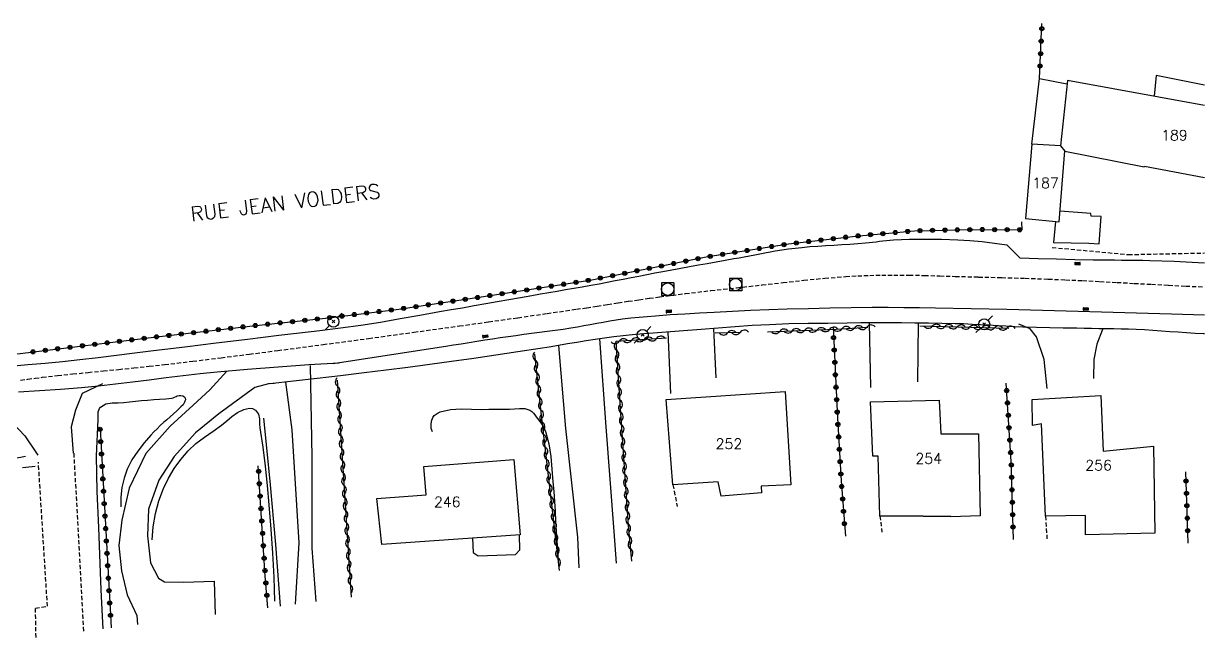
# Model space of a CAD drawing. Header units: millimetres. Extents: x 149999 to 151001, y 153000 to 154001.
# Drawn here: x 150857.6 to 151000, y 153395.2 to 153469.2 of the extents above; entities that cross this region are included whole.
import ezdxf
from ezdxf.enums import TextEntityAlignment as Align

# ---------------------------------------------------------------- set-up
doc = ezdxf.new("R2010")
doc.units = ezdxf.units.MM
doc.linetypes.add('DASHED', pattern=[0.75, 0.5, -0.25])
doc.layers.get('0').update_dxf_attribs({"linetype": 'CONTINUOUS'})
for name, color, linetype in [('W0001', 6, 'DASHED'), ('W0008', 7, 'CONTINUOUS'), ('W0014', 7, 'CONTINUOUS'), ('W0017', 7, 'CONTINUOUS'), ('W0101', 7, 'CONTINUOUS'), ('W0104', 1, 'CONTINUOUS'), ('W0112', 1, 'DASHED'), ('W0211', 2, 'CONTINUOUS'), ('W0214', 2, 'CONTINUOUS'), ('W0300', 7, 'CONTINUOUS'), ('W0310', 3, 'CONTINUOUS'), ('W0323', 7, 'CONTINUOUS'), ('W0401', 7, 'CONTINUOUS'), ('W0420', 7, 'CONTINUOUS'), ('W0473', 7, 'CONTINUOUS'), ('W0989', 7, 'CONTINUOUS'), ('W0991', 7, 'CONTINUOUS')]:
    doc.layers.add(name, color=color, linetype=linetype)
doc.styles.get("Standard").update_dxf_attribs({"font": 'romans.shx', "width": 0.85})

# ---------------------------------------------------------------- blocks, each defined once
blk = doc.blocks.new('T401')
for p, q in [((-0.3, 0.3), (0, 0.3)), ((-0.3, -0.25), (-0.3, 0.3)), ((-0.3, 0.15), (0, 0.15)), ((-0.3, 0), (0, 0)), ((0, 0.3), (0, -0.25)), ((-0.3, -0.15), (0, -0.15)), ((-0.3, -0.25), (-0.3, -0.3)), ((-0.3, -0.3), (0, -0.3)), ((0, -0.3), (0, -0.25))]:
    blk.add_line(p, q)
blk = doc.blocks.new('T473')
for p, q in [((-0.166667, 0.166667), (0.166667, -0.166667)), ((-0.166667, -0.166667), (0.166667, 0.166667)), ((0.500001, 0.500001), (1.000002, 1.000002)), ((-1.000002, -1.000002), (-0.500001, -0.500001))]:
    blk.add_line(p, q)
blk.add_ellipse((0, 0), major_axis=(0.471405, 0.471405), ratio=1, start_param=5.4977871438, end_param=11.780972451)
blk = doc.blocks.new('T420')
for p, q in [((0.75, 0.75), (-0.75, 0.75)), ((-0.75, 0.75), (-0.75, -0.75)), ((0.75, 0.75), (0.75, -0.75)), ((0.75, -0.75), (-0.75, -0.75))]:
    blk.add_line(p, q)
blk.add_ellipse((0, 0), major_axis=(-0.53, 0.53), ratio=1, start_param=3.926991, end_param=10.210176)
blk = doc.blocks.new('t323o')
at = {"color": 0, "linetype": 'Continuous'}
for radius in [0.25, 0.15]:
    blk.add_circle((0, 0), radius, dxfattribs=at)
blk = doc.blocks.new('t310o')
at = {"color": 0, "linetype": 'Continuous'}
for centre, start, end in [((-0.5, 0.38), 216.8699, 323.1304), ((0.5, -0.37), 36.8699, 143.1303)]:
    blk.add_arc(centre, 0.625, start, end, dxfattribs=at)

msp = doc.modelspace()

# ---------------------------------------------------------------- linework, layer by layer
at = {"layer": 'W0001'}
msp.add_lwpolyline([(150857.27, 153426.2), (150858.14, 153426.32), (150859.02, 153426.44), (150859.89, 153426.55), (150861.73, 153426.76), (150863.57, 153426.95), (150865.42, 153427.14), (150867.26, 153427.32), (150869.1, 153427.5), (150870.94, 153427.69), (150872.79, 153427.88), (150874.63, 153428.08), (150878.04, 153428.49), (150881.45, 153428.91), (150884.87, 153429.34), (150888.28, 153429.78), (150893.75, 153430.5), (150899.23, 153431.24), (150904.7, 153431.99), (150910.18, 153432.75), (150913.7, 153433.24), (150917.23, 153433.74), (150920.76, 153434.25), (150924.28, 153434.76), (150925.54, 153434.94), (150926.79, 153435.13), (150928.05, 153435.33), (150929.31, 153435.52), (150930.56, 153435.72), (150931.82, 153435.91), (150933.08, 153436.09), (150934.34, 153436.26), (150937.42, 153436.65), (150940.51, 153437.01), (150943.59, 153437.36), (150946.68, 153437.69), (150949.2, 153437.97), (150951.71, 153438.26), (150954.24, 153438.51), (150956.76, 153438.71), (150958.21, 153438.79), (150959.65, 153438.85), (150961.1, 153438.88), (150962.55, 153438.89), (150964.4, 153438.88), (150966.25, 153438.84), (150968.11, 153438.78), (150969.96, 153438.73), (150972.77, 153438.65), (150975.57, 153438.58), (150978.38, 153438.5), (150981.18, 153438.4), (150983.26, 153438.31), (150985.33, 153438.21), (150987.4, 153438.11), (150989.47, 153438), (150991.55, 153437.88), (150993.62, 153437.77), (150995.69, 153437.66), (150997.76, 153437.56), (151000, 153437.45)], dxfattribs=at)
at = {"layer": 'W0008'}
for points in [[(150976.17, 153442.51), (150974.69, 153442.71), (150973.22, 153442.88), (150971.74, 153443), (150970.26, 153443.1), (150968.32, 153443.16), (150966.38, 153443.19), (150964.44, 153443.16), (150962.5, 153443.08), (150962.08, 153443.05), (150961.66, 153443.01), (150961.25, 153442.97), (150960.83, 153442.92), (150960.41, 153442.87), (150960, 153442.81), (150959.58, 153442.77), (150959.16, 153442.73), (150958.2, 153442.65), (150957.24, 153442.58), (150956.28, 153442.53), (150955.32, 153442.47), (150954.36, 153442.42), (150953.4, 153442.35), (150952.44, 153442.28), (150951.48, 153442.19), (150950.68, 153442.1), (150949.87, 153441.99), (150949.07, 153441.87), (150948.27, 153441.75), (150947.65, 153441.65), (150947.02, 153441.54), (150946.4, 153441.42), (150945.78, 153441.3), (150945.15, 153441.18), (150944.53, 153441.06), (150943.91, 153440.94), (150943.28, 153440.83), (150942.21, 153440.64), (150941.14, 153440.44), (150940.07, 153440.25), (150939, 153440.06), (150937.93, 153439.87), (150936.86, 153439.68), (150935.79, 153439.48), (150934.72, 153439.29), (150933.76, 153439.1), (150932.79, 153438.92), (150931.83, 153438.73), (150930.87, 153438.54), (150929.91, 153438.35), (150928.95, 153438.17), (150927.98, 153437.98), (150927.02, 153437.8), (150926.01, 153437.62), (150925, 153437.44), (150923.99, 153437.26), (150922.98, 153437.09), (150921.97, 153436.91), (150920.96, 153436.74), (150919.95, 153436.56), (150918.93, 153436.39), (150917.54, 153436.14), (150916.15, 153435.9), (150914.75, 153435.65), (150913.36, 153435.4), (150911.96, 153435.16), (150910.57, 153434.91), (150909.17, 153434.67), (150907.78, 153434.43), (150905.41, 153434.01), (150903.05, 153433.59), (150900.68, 153433.18), (150898.3, 153432.81), (150895.83, 153432.47), (150893.36, 153432.17), (150890.88, 153431.88), (150888.41, 153431.59), (150884.63, 153431.12), (150880.85, 153430.66), (150877.06, 153430.19), (150873.28, 153429.73), (150871.06, 153429.45), (150868.84, 153429.17), (150866.62, 153428.9), (150864.4, 153428.65), (150862.31, 153428.43), (150860.22, 153428.23), (150858.13, 153428.04), (150856.04, 153427.85)], [(150857.01, 153424.81), (150859.55, 153424.96), (150862.08, 153425.12), (150864.61, 153425.32), (150866.66, 153425.52), (150868.7, 153425.75), (150870.75, 153426), (150872.79, 153426.25), (150874.83, 153426.51), (150876.87, 153426.76), (150878.92, 153427), (150880.96, 153427.21), (150884.64, 153427.54), (150888.32, 153427.83), (150892.01, 153428.09), (150895.7, 153428.31)]]:
    msp.add_lwpolyline(points, dxfattribs=at)
at = {"layer": 'W0014'}
for points in [[(150977.77, 153440.92), (150976.17, 153442.54)], [(151000, 153440.33), (150999.27, 153440.37), (150996.35, 153440.51), (150993.43, 153440.61), (150992.58, 153440.64), (150991.73, 153440.65), (150990.87, 153440.66), (150990.02, 153440.66), (150989.16, 153440.67), (150988.31, 153440.67), (150987.45, 153440.68), (150986.6, 153440.69), (150984.39, 153440.74), (150982.18, 153440.79), (150979.97, 153440.85), (150977.77, 153440.92)], [(150894.94, 153428.2), (150898.34, 153428.72), (150901.74, 153429.25), (150905.14, 153429.78), (150908.54, 153430.31), (150909.48, 153430.45), (150910.41, 153430.6), (150911.35, 153430.75), (150912.29, 153430.9), (150913.23, 153431.05), (150914.16, 153431.19), (150915.1, 153431.34), (150916.04, 153431.48), (150916.99, 153431.61), (150917.93, 153431.74), (150918.88, 153431.86), (150919.83, 153431.99), (150920.78, 153432.11), (150921.73, 153432.24), (150922.67, 153432.37), (150923.62, 153432.51), (150924.4, 153432.64), (150925.18, 153432.78), (150925.96, 153432.93), (150926.74, 153433.08), (150927.52, 153433.22), (150928.3, 153433.36), (150929.08, 153433.49), (150929.86, 153433.61), (150930.85, 153433.72), (150931.84, 153433.82), (150932.83, 153433.9), (150933.82, 153433.98), (150935.58, 153434.11), (150937.35, 153434.22), (150939.12, 153434.33), (150940.89, 153434.42), (150943.09, 153434.53), (150945.29, 153434.63), (150947.5, 153434.72), (150949.7, 153434.8), (150952.27, 153434.87), (150954.83, 153434.93), (150957.4, 153434.98), (150959.96, 153435.01), (150961.87, 153435.01), (150963.77, 153434.99), (150965.67, 153434.97), (150967.58, 153434.94), (150971.88, 153434.86), (150976.18, 153434.76), (150980.47, 153434.65), (150984.77, 153434.53), (150990.41, 153434.38), (150996.05, 153434.21), (151000, 153434.09)], [(151000, 153431.78), (150999.89, 153431.79), (150998.87, 153431.84), (150997.86, 153431.91), (150996.84, 153431.98), (150995.82, 153432.05), (150994.81, 153432.13), (150993.79, 153432.19), (150992.77, 153432.26), (150991.76, 153432.3), (150990.86, 153432.34), (150989.97, 153432.36), (150989.08, 153432.38), (150988.19, 153432.4), (150987.29, 153432.41), (150986.4, 153432.43), (150985.51, 153432.44), (150984.62, 153432.46), (150982.99, 153432.49), (150981.37, 153432.52), (150979.74, 153432.56), (150978.11, 153432.61), (150977.09, 153432.65), (150976.07, 153432.7), (150975.05, 153432.76), (150974.03, 153432.82), (150973.01, 153432.87), (150971.99, 153432.93), (150970.97, 153432.98), (150969.95, 153433.02), (150968.33, 153433.06), (150966.72, 153433.09), (150965.1, 153433.1), (150963.48, 153433.11), (150961.84, 153433.12), (150960.2, 153433.12), (150958.56, 153433.11), (150956.92, 153433.09), (150954.58, 153433.06), (150952.23, 153433.03), (150949.89, 153432.98), (150947.55, 153432.89), (150945.49, 153432.78), (150943.43, 153432.64), (150941.37, 153432.48), (150939.31, 153432.32), (150936.68, 153432.12), (150934.05, 153431.92), (150931.42, 153431.7), (150928.8, 153431.42), (150927.68, 153431.27), (150926.56, 153431.11), (150925.45, 153430.94), (150924.34, 153430.76), (150923.23, 153430.57), (150922.12, 153430.38), (150921.01, 153430.2), (150919.9, 153430.02), (150917.24, 153429.62), (150914.57, 153429.21), (150911.9, 153428.82), (150909.23, 153428.44), (150906.6, 153428.08), (150903.96, 153427.73), (150901.33, 153427.4), (150898.7, 153427.07), (150895.86, 153426.73), (150893.02, 153426.4), (150890.17, 153426.07), (150887.33, 153425.76)]]:
    msp.add_lwpolyline(points, dxfattribs=at)
at = {"layer": 'W0017'}
for points in [[(150935.29, 153432.03), (150935.65, 153424.6)], [(150940.82, 153432.43), (150941.11, 153426.48)], [(150959.79, 153425.32), (150959.61, 153433.11)], [(150965.5, 153433.1), (150965.42, 153425.99)], [(150981.05, 153425.2), (150980.7, 153428.68), (150979.75, 153431.45), (150978.99, 153432.41), (150977.61, 153432.96)], [(150987.71, 153432.32), (150987.03, 153430.56), (150986.69, 153428.7), (150986.65, 153426.4)], [(150924.6, 153403.54), (150924.45, 153407.24), (150923.03, 153420.38), (150922.16, 153430.38)], [(150927.06, 153431.17), (150927.85, 153420.59), (150928.79, 153407.96), (150929.09, 153404.11)], [(150892.17, 153427.98), (150892.37, 153416.92), (150892.38, 153405.94), (150892.86, 153399.48)], [(150882.13, 153427.29), (150880.07, 153425.04), (150878.06, 153423.17), (150875.32, 153420.66), (150872.36, 153417.36), (150870.36, 153413.17), (150869.46, 153409.3), (150869.13, 153406.25), (150869.43, 153403.19), (150870.13, 153400.31), (150871.27, 153397.79), (150871.38, 153396.73)], [(150867.13, 153425.78), (150864.69, 153424.58), (150863.88, 153422.59), (150863.39, 153420.57), (150863.61, 153417.4)], [(150887.85, 153425.82), (150887.15, 153425.77), (150885.53, 153425.3), (150881.19, 153422.14), (150878.38, 153419.86), (150875.77, 153417.01), (150873.95, 153414.13), (150872.71, 153410.64), (150872.57, 153407.42), (150872.95, 153404.16), (150873.91, 153402.33), (150874.63, 153401.87), (150876.91, 153401.83), (150880.63, 153401.93)], [(150890.43, 153399.17), (150890.84, 153406.58), (150890.01, 153420.21), (150889.25, 153425.95)], [(150853.06, 153424), (150855.55, 153421.84), (150857.77, 153419.47), (150859.36, 153417.16)], [(150880.63, 153401.95), (150880.74, 153397.93)]]:
    msp.add_lwpolyline(points, dxfattribs=at)
at = {"layer": 'W0101'}
for points in [[(151000, 153459.35), (150983.48, 153462.38), (150982.67, 153454.48)], [(150982.67, 153454.48), (150979.2, 153454.68), (150978.45, 153445.71)], [(150978.45, 153445.71), (150982.5, 153445.32), (150983.18, 153453.89)], [(150982.67, 153454.48), (150983.17, 153453.83)], [(150983.18, 153453.89), (150983.17, 153453.83), (150992.73, 153451.96), (150992.76, 153452.02), (151000, 153450.67)]]:
    msp.add_lwpolyline(points, dxfattribs=at)
for points in [[(150935.11, 153423.86), (150949.47, 153424.85), (150950.14, 153413.58), (150946.58, 153413.43), (150946.59, 153412.62), (150941.72, 153412.21), (150941.37, 153413.94), (150935.92, 153413.57)], [(150959.75, 153423.6), (150968.01, 153423.8), (150968.21, 153419.74), (150972.76, 153419.71), (150972.97, 153409.84), (150969.44, 153409.71), (150969.41, 153409.77), (150966.08, 153409.77), (150966.08, 153409.8), (150960.88, 153409.81), (150960.68, 153417.04), (150960.02, 153417.05)], [(150979.24, 153423.85), (150987.51, 153424.35), (150987.78, 153417.64), (150993.88, 153418.23), (150994.01, 153407.75), (150985.67, 153407.53), (150985.66, 153409.89), (150980.85, 153409.79), (150980.38, 153420.94), (150979.26, 153420.74)], [(150905.9, 153415.79), (150916.73, 153416.65), (150917.49, 153407.55), (150900.82, 153406.37), (150900.24, 153411.91), (150906.17, 153412.38)]]:
    msp.add_lwpolyline(points, close=True, dxfattribs=at)
at = {"layer": 'W0104'}
for points in [[(150979.2, 153454.68), (150980.12, 153462.59), (150983.43, 153461.94)], [(151000, 153461.8), (150994.2, 153462.98), (150993.96, 153460.46)], [(150982.04, 153445.36), (150981.82, 153442.83), (150986.07, 153442.73), (150987.32, 153442.64), (150987.55, 153445.95), (150986.36, 153446), (150986.31, 153446.33), (150982.6, 153446.59)], [(150911.74, 153407.14), (150911.84, 153405.39), (150912.45, 153404.99), (150916.95, 153405.17), (150917.46, 153405.74), (150917.41, 153407.54)]]:
    msp.add_lwpolyline(points, dxfattribs=at)
at = {"layer": 'W0112'}
for points in [[(150981.65, 153442.22), (150990.83, 153441.36), (151000, 153441.55)], [(150859.14, 153395.16), (150859.07, 153398.7), (150860.51, 153398.92), (150859.42, 153416.29)], [(150863.68, 153417.39), (150864.86, 153395.9)], [(150935.92, 153413.57), (150936.45, 153410.95)], [(150960.88, 153409.81), (150961.12, 153407.86)], [(150980.85, 153409.79), (150981.03, 153406.89)]]:
    msp.add_lwpolyline(points, dxfattribs=at)
at = {"layer": 'W0211'}
for points in [[(150867.23, 153396.2), (150867.15, 153397.74), (150867, 153400.92), (150866.88, 153404.1), (150866.7, 153408.42), (150866.5, 153412.75), (150866.43, 153417.09), (150866.63, 153421.42), (150866.64, 153421.61), (150866.63, 153421.8), (150866.62, 153421.99), (150866.62, 153422.18), (150866.64, 153422.38), (150866.69, 153422.58), (150866.78, 153422.78), (150866.91, 153422.95), (150867.56, 153423.35), (150868.32, 153423.48), (150869.05, 153423.48), (150869.7, 153423.5), (150870.42, 153423.6), (150871.14, 153423.68), (150871.87, 153423.74), (150872.59, 153423.8), (150873.32, 153423.85), (150874.04, 153423.91), (150874.77, 153423.97), (150875.49, 153424.03), (150875.67, 153424.07), (150875.84, 153424.15), (150876.01, 153424.23), (150876.17, 153424.3), (150876.38, 153424.35), (150876.6, 153424.36), (150876.82, 153424.32), (150877.02, 153424.2), (150877.13, 153424.03), (150877.14, 153423.84), (150877.09, 153423.67), (150877.04, 153423.53), (150876.86, 153423.22), (150876.61, 153422.97), (150876.35, 153422.74), (150876.1, 153422.52), (150875.72, 153422.15), (150875.32, 153421.78), (150874.92, 153421.43), (150874.52, 153421.08), (150874.12, 153420.72), (150873.72, 153420.35), (150873.34, 153419.97), (150872.98, 153419.58), (150872.18, 153418.63), (150871.4, 153417.65), (150870.69, 153416.6), (150870.13, 153415.47), (150869.75, 153414.37), (150869.49, 153413.24), (150869.35, 153412.09), (150869.35, 153410.92)], [(150873.13, 153406.93), (150873.26, 153408.52), (150873.53, 153410.1), (150873.95, 153411.65), (150874.5, 153413.15), (150875.09, 153414.38), (150875.8, 153415.55), (150876.6, 153416.65), (150877.49, 153417.68), (150878.42, 153418.56), (150879.43, 153419.34), (150880.48, 153420.06), (150881.51, 153420.79), (150882.12, 153421.29), (150882.74, 153421.83), (150883.42, 153422.32), (150884.18, 153422.65), (150884.5, 153422.75), (150884.86, 153422.81), (150885.24, 153422.78), (150885.59, 153422.6), (150885.94, 153422.11), (150886.07, 153421.52), (150886.08, 153420.95), (150886.11, 153420.45), (150886.47, 153418.13), (150886.76, 153415.81), (150887, 153413.48), (150887.21, 153411.15), (150887.45, 153408.24), (150887.64, 153405.34), (150887.79, 153402.43), (150887.89, 153399.52)], [(150906.92, 153419.95), (150906.79, 153420.38), (150906.76, 153420.83), (150906.83, 153421.27), (150906.99, 153421.7), (150907.15, 153421.93), (150907.37, 153422.12), (150907.61, 153422.26), (150907.86, 153422.37), (150909.1, 153422.68), (150910.38, 153422.74), (150911.64, 153422.69), (150912.87, 153422.68), (150913.71, 153422.7), (150914.55, 153422.71), (150915.39, 153422.71), (150916.23, 153422.7), (150916.82, 153422.73), (150917.44, 153422.78), (150918.07, 153422.77), (150918.68, 153422.6), (150918.92, 153422.44), (150919.12, 153422.23), (150919.28, 153422), (150919.44, 153421.78), (150919.76, 153421.37), (150920.07, 153420.95), (150920.35, 153420.5), (150920.57, 153420.02), (150920.98, 153418.53), (150921.2, 153416.99), (150921.31, 153415.46), (150921.44, 153413.94), (150921.55, 153412.76), (150921.64, 153411.57), (150921.72, 153410.38), (150921.78, 153409.19), (150921.84, 153407.99), (150921.91, 153406.8), (150921.99, 153405.61), (150922.09, 153404.43), (150922.21, 153403.23)], [(150857.52, 153415.67), (150857.9, 153415.7), (150858.27, 153415.74), (150858.65, 153415.78), (150859.02, 153415.84)]]:
    msp.add_lwpolyline(points, dxfattribs=at)
at = {"layer": 'W0214'}
msp.add_lwpolyline([(150857.88, 153416.99), (150856.41, 153416.73), (150854.91, 153416.73), (150853.44, 153416.99), (150852.03, 153417.49), (150851.72, 153417.68), (150851.47, 153417.91), (150851.25, 153418.18), (150851.05, 153418.46), (150850.61, 153419.16), (150850.25, 153419.92), (150849.94, 153420.68), (150849.66, 153421.46), (150849.48, 153421.97), (150849.33, 153422.49), (150849.19, 153423.02), (150849.08, 153423.55)], dxfattribs=at)
at = {"layer": 'W0300'}
msp.add_lwpolyline([(150886.56, 153421.63), (150887.33, 153414), (150888.01, 153406.37), (150888.58, 153398.93)], dxfattribs=at)
at = {"layer": 'W0310'}
for points in [[(150944.02, 153431.97), (150941.02, 153431.86)], [(150947.31, 153432.03), (150955.59, 153432.36), (150959.43, 153432.59)], [(150965.69, 153432.74), (150976.41, 153432.46)], [(150930.95, 153404.35), (150930.56, 153408.65), (150929.58, 153423.37), (150929.58, 153423.43), (150929.06, 153430.89), (150935.13, 153431.3)], [(150922.25, 153403.24), (150920.13, 153421.6), (150919.27, 153429.34)], [(150895.44, 153426.21), (150897.12, 153400.02)]]:
    msp.add_lwpolyline(points, dxfattribs=at)
at = {"layer": 'W0323'}
for points in [[(150980.12, 153462.61), (150980.42, 153469.23)], [(150788.75, 153414.66), (150789.36, 153414.89), (150797.65, 153417.93), (150805.94, 153421.1), (150816.42, 153424.02), (150824.2, 153425.66), (150835.55, 153427.4), (150844.24, 153428.33), (150857.24, 153429.44), (150873.65, 153431.43), (150885.62, 153432.8), (150894.45, 153433.74), (150902.89, 153434.78), (150914.4, 153436.49), (150926.16, 153438.31), (150939.94, 153441.07), (150949.87, 153442.65), (150957.95, 153443.58), (150965.04, 153444.23), (150972.11, 153444.38), (150978.03, 153444.35), (150977.99, 153445.3)], [(150955.23, 153432.65), (150955.77, 153421.61), (150956.22, 153414.04), (150956.71, 153407.39)], [(150976.97, 153406.98), (150976.72, 153416.37), (150976.1, 153425.86)], [(150866.85, 153420.33), (150868.06, 153398.65), (150868.19, 153396.32)], [(150887.09, 153398.74), (150886.78, 153402.56), (150885.92, 153415.86)], [(150998.04, 153406.55), (150997.75, 153415.14)]]:
    msp.add_lwpolyline(points, dxfattribs=at)

# ---------------------------------------------------------------- block references
at = {"layer": 'W0310'}
for p, rotation in [((150942.52, 153431.92), 182.0780630182139), ((150944.02, 153431.97), 182.0780630182139), ((150948.8, 153432.09), 2.252509677353949), ((150950.3, 153432.15), 2.252509677353949), ((150951.8, 153432.21), 2.252509677353949), ((150953.3, 153432.26), 2.252509677353949), ((150954.8, 153432.32), 2.252509677353949), ((150956.3, 153432.4), 3.472283651493507), ((150957.8, 153432.49), 3.472283651493507), ((150959.29, 153432.58), 3.472283651493507), ((150967.19, 153432.7), 358.5042270321145), ((150968.69, 153432.67), 358.5042270321145), ((150970.19, 153432.63), 358.5042270321145), ((150971.69, 153432.59), 358.5042270321145), ((150973.19, 153432.55), 358.5042270321145), ((150974.69, 153432.51), 358.5042270321145), ((150976.19, 153432.47), 358.5042270321145), ((150929.46, 153430.91), 3.932543736124033), ((150929.14, 153429.79), 94.02611055586772), ((150930.95, 153431.02), 3.932543736124033), ((150932.45, 153431.12), 3.932543736124033), ((150933.95, 153431.22), 3.932543736124033), ((150919.35, 153428.57), 96.36699165782886), ((150929.24, 153428.29), 94.02611055586772), ((150919.52, 153427.08), 96.36699165782886), ((150929.35, 153426.79), 94.02611055586772), ((150895.49, 153425.47), 273.6669316425899), ((150919.69, 153425.59), 96.36699165782886), ((150929.45, 153425.3), 94.02611055586772), ((150895.59, 153423.97), 273.6669316425899), ((150919.85, 153424.1), 96.36699165782886), ((150929.56, 153423.8), 94.02611055586772), ((150895.68, 153422.48), 273.6669316425899), ((150920.02, 153422.61), 96.36699165782886), ((150929.65, 153422.3), 93.77764932776915), ((150895.78, 153420.98), 273.6669316425899), ((150920.19, 153421.12), 96.58824562219759), ((150929.75, 153420.81), 93.77764932776915), ((150895.87, 153419.48), 273.6669316425899), ((150920.36, 153419.63), 96.58824562219759), ((150895.97, 153417.99), 273.6669316425899), ((150920.53, 153418.14), 96.58824562219759), ((150929.85, 153419.31), 93.77764932776915), ((150920.7, 153416.65), 96.58824562219759), ((150929.95, 153417.81), 93.77764932776915), ((150896.07, 153416.49), 273.6669316425899), ((150920.88, 153415.16), 96.58824562219759), ((150930.05, 153416.32), 93.77764932776915), ((150896.16, 153414.99), 273.6669316425899), ((150921.05, 153413.67), 96.58824562219759), ((150930.15, 153414.82), 93.77764932776915), ((150896.26, 153413.5), 273.6669316425899), ((150930.25, 153413.32), 93.77764932776915), ((150896.35, 153412), 273.6669316425899), ((150921.22, 153412.18), 96.58824562219759), ((150930.35, 153411.83), 93.77764932776915), ((150896.45, 153410.5), 273.6669316425899), ((150921.39, 153410.69), 96.58824562219759), ((150930.45, 153410.33), 93.77764932776915), ((150896.55, 153409), 273.6669316425899), ((150921.57, 153409.2), 96.58824562219759), ((150930.54, 153408.83), 93.77764932776915), ((150896.64, 153407.51), 273.6669316425899), ((150921.74, 153407.71), 96.58824562219759), ((150930.68, 153407.34), 95.26018621885173), ((150896.74, 153406.01), 273.6669316425899), ((150921.91, 153406.22), 96.58824562219759), ((150930.81, 153405.85), 95.26018621885173), ((150896.83, 153404.51), 273.6669316425899), ((150922.08, 153404.73), 96.58824562219759), ((150896.93, 153403.02), 273.6669316425899), ((150897.03, 153401.52), 273.6669316425899)]:
    msp.add_blockref('t310o', p, dxfattribs=dict(at, rotation=rotation))
at = {"layer": 'W0323'}
for p, rotation in [((150980.4, 153468.61), 87.40428604560408), ((150980.33, 153467.11), 87.40428604560408), ((150980.26, 153465.61), 87.40428604560408), ((150980.19, 153464.11), 87.40428604560408), ((150970.22, 153444.34), 1.24906586341617), ((150971.72, 153444.37), 1.24906586341617), ((150973.22, 153444.38), 359.7192829343987), ((150974.72, 153444.37), 359.7192829343987), ((150976.22, 153444.36), 359.7192829343987), ((150977.72, 153444.35), 359.7192829343987), ((150952.29, 153442.93), 6.588405765310128), ((150953.78, 153443.1), 6.588405765310128), ((150955.27, 153443.27), 6.588405765310128), ((150956.76, 153443.45), 6.588405765310128), ((150958.25, 153443.61), 5.183513069630932), ((150959.74, 153443.75), 5.183513069630932), ((150961.24, 153443.88), 5.183513069630932), ((150962.73, 153444.02), 5.183513069630932), ((150964.23, 153444.15), 5.183513069630932), ((150965.72, 153444.24), 1.24906586341617), ((150967.22, 153444.28), 1.24906586341617), ((150968.72, 153444.31), 1.24906586341617), ((150943.39, 153441.62), 9.079918626604341), ((150944.87, 153441.85), 9.079918626604341), ((150946.35, 153442.09), 9.079918626604341), ((150947.83, 153442.33), 9.079918626604341), ((150949.31, 153442.56), 9.079918626604341), ((150950.8, 153442.76), 6.588405765310128), ((150936.01, 153440.28), 11.30033840525903), ((150937.48, 153440.57), 11.30033840525903), ((150938.95, 153440.87), 11.30033840525903), ((150940.42, 153441.14), 9.079918626604341), ((150941.91, 153441.38), 9.079918626604341), ((150928.65, 153438.81), 11.30033840525903), ((150930.12, 153439.1), 11.30033840525903), ((150931.6, 153439.4), 11.30033840525903), ((150933.07, 153439.69), 11.30033840525903), ((150934.54, 153439.98), 11.30033840525903), ((150919.78, 153437.32), 8.814635655259954), ((150921.26, 153437.55), 8.814635655259954), ((150922.74, 153437.78), 8.814635655259954), ((150924.23, 153438.01), 8.814635655259954), ((150925.71, 153438.24), 8.814635655259954), ((150927.18, 153438.52), 11.30033840525903), ((150910.88, 153435.96), 8.45456701293553), ((150912.37, 153436.18), 8.45456701293553), ((150913.85, 153436.41), 8.45456701293553), ((150915.33, 153436.63), 8.814635655259954), ((150916.81, 153436.86), 8.814635655259954), ((150918.3, 153437.09), 8.814635655259954), ((150900.49, 153434.48), 6.997161502076938), ((150901.98, 153434.66), 6.997161502076938), ((150903.46, 153434.86), 8.45456701293553), ((150904.95, 153435.08), 8.45456701293553), ((150906.43, 153435.3), 8.45456701293553), ((150907.91, 153435.52), 8.45456701293553), ((150909.4, 153435.74), 8.45456701293553), ((150887.07, 153432.96), 6.057983914823128), ((150888.57, 153433.12), 6.057983914823128), ((150890.06, 153433.27), 6.057983914823128), ((150891.55, 153433.43), 6.057983914823128), ((150893.04, 153433.59), 6.057983914823128), ((150894.53, 153433.75), 6.997161502076938), ((150896.02, 153433.93), 6.997161502076938), ((150897.51, 153434.12), 6.997161502076938), ((150899, 153434.3), 6.997161502076938), ((150875.15, 153431.6), 6.549077309573215), ((150876.64, 153431.77), 6.549077309573215), ((150878.13, 153431.94), 6.549077309573215), ((150879.62, 153432.11), 6.549077309573215), ((150881.11, 153432.29), 6.549077309573215), ((150882.6, 153432.46), 6.549077309573215), ((150884.09, 153432.63), 6.549077309573215), ((150885.58, 153432.8), 6.549077309573215), ((150863.24, 153430.17), 6.918631183507954), ((150864.73, 153430.35), 6.918631183507954), ((150866.22, 153430.53), 6.918631183507954), ((150867.71, 153430.71), 6.918631183507954), ((150869.19, 153430.89), 6.918631183507954), ((150870.68, 153431.07), 6.918631183507954), ((150872.17, 153431.25), 6.918631183507954), ((150873.66, 153431.43), 6.549077309573215), ((150955.29, 153431.34), 272.7992665549622), ((150858.77, 153429.62), 6.918631183507954), ((150860.26, 153429.8), 6.918631183507954), ((150861.75, 153429.99), 6.918631183507954), ((150955.37, 153429.85), 272.7992665549622), ((150955.44, 153428.35), 272.7992665549622), ((150955.51, 153426.85), 272.7992665549622), ((150955.59, 153425.35), 272.7992665549622), ((150976.16, 153424.95), 93.71427396082717), ((150955.66, 153423.85), 272.7992665549622), ((150976.26, 153423.46), 93.71427396082717), ((150955.73, 153422.35), 272.7992665549622), ((150976.36, 153421.96), 93.71427396082717), ((150866.85, 153420.28), 273.2006200140069), ((150955.81, 153420.86), 273.4330268709903), ((150976.45, 153420.46), 93.71427396082717), ((150866.93, 153418.79), 273.2006200140069), ((150955.9, 153419.36), 273.4330268709903), ((150976.55, 153418.97), 93.71427396082717), ((150867.02, 153417.29), 273.2006200140069), ((150955.99, 153417.86), 273.4330268709903), ((150976.65, 153417.47), 93.71427396082717), ((150956.08, 153416.36), 273.4330268709903), ((150976.73, 153415.97), 91.52273707489806), ((150867.1, 153415.79), 273.2006200140069), ((150885.97, 153415.2), 93.67768720448905), ((150956.17, 153414.87), 273.4330268709903), ((150976.77, 153414.47), 91.52273707489806), ((150867.18, 153414.29), 273.2006200140069), ((150886.06, 153413.7), 93.67768720448905), ((150956.27, 153413.37), 274.193442907025), ((150997.79, 153414.04), 91.92567512555974), ((150867.27, 153412.8), 273.2006200140069), ((150886.16, 153412.21), 93.67768720448905), ((150956.38, 153411.87), 274.193442907025), ((150976.81, 153412.97), 91.52273707489806), ((150997.84, 153412.55), 91.92567512555974), ((150867.35, 153411.3), 273.2006200140069), ((150886.26, 153410.71), 93.67768720448905), ((150956.49, 153410.38), 274.193442907025), ((150976.85, 153411.47), 91.52273707489806), ((150997.89, 153411.05), 91.92567512555974), ((150867.44, 153409.8), 273.2006200140069), ((150886.35, 153409.21), 93.67768720448905), ((150956.6, 153408.88), 274.193442907025), ((150976.89, 153409.98), 91.52273707489806), ((150997.94, 153409.55), 91.92567512555974), ((150867.52, 153408.3), 273.2006200140069), ((150886.45, 153407.72), 93.67768720448905), ((150976.93, 153408.48), 91.52273707489806), ((150997.99, 153408.05), 91.92567512555974), ((150867.6, 153406.8), 273.2006200140069), ((150886.54, 153406.22), 93.67768720448905), ((150867.69, 153405.31), 273.2006200140069), ((150886.64, 153404.72), 93.67768720448905), ((150867.77, 153403.81), 273.2006200140069), ((150886.74, 153403.23), 93.67768720448905), ((150867.85, 153402.31), 273.2006200140069), ((150886.85, 153401.73), 94.68477477303313), ((150867.94, 153400.81), 273.2006200140069), ((150886.97, 153400.24), 94.68477477303313), ((150868.02, 153399.32), 273.2006200140069), ((150868.11, 153397.82), 273.1817937946736)]:
    msp.add_blockref('t323o', p, dxfattribs=dict(at, rotation=rotation))
at = {"layer": 'W0401'}
for p, rotation in [((150984.74, 153440.42), 88.75067575528931), ((150935.42, 153434.35), 273.9964572921122), ((150985.67, 153434.64), 268.4506851955204), ((150913.32, 153431.34), 278.9084219846727)]:
    msp.add_blockref('T401', p, dxfattribs=dict(at, rotation=rotation))
at = {"layer": 'W0420'}
for p in [(150935.29, 153437.18), (150943.48, 153437.74)]:
    msp.add_blockref('T420', p, dxfattribs=at)
at = {"layer": 'W0473'}
for p in [(150894.99, 153433.27), (150973.45, 153432.95), (150932.27, 153431.66)]:
    msp.add_blockref('T473', p, dxfattribs=at)

# ---------------------------------------------------------------- texts
at = {"layer": 'W0989'}
msp.add_text('RUE JEAN VOLDERS', height=1.75, rotation=7.0065, dxfattribs=at).set_placement((150877.88, 153445.36))
at = {"layer": 'W0991'}
for s, p in [('189', (150996.39, 153455.76)), ('187', (150980.84, 153450)), ('252', (150942.68, 153418.53)), ('254', (150966.76, 153416.75)), ('256', (150987.25, 153415.94)), ('246', (150908.72, 153411.51))]:
    msp.add_text(s, height=1.25, dxfattribs=at).set_placement(p, align=Align.MIDDLE_CENTER)

doc.saveas('drawing.dxf')
